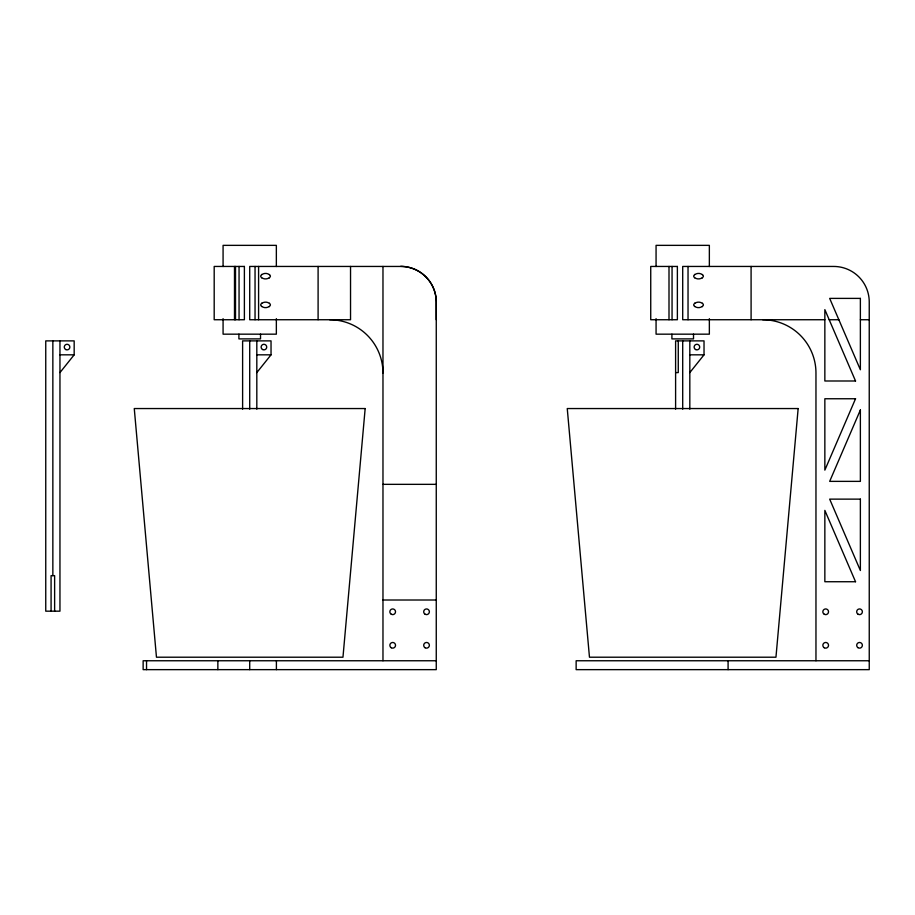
<?xml version="1.0" encoding="UTF-8"?>
<svg xmlns="http://www.w3.org/2000/svg" width="915" height="915" viewBox="0 0 915 915"><rect width="100%" height="100%" fill="white"/><g stroke="black" fill="none" stroke-linecap="round" stroke-linejoin="round"><path stroke-width="1.37" d="M59.955 340.883L59.955 611.174L45.75 611.174L45.75 340.883L74.172 340.883L74.172 354.826L59.955 372.588M242.612 409.165L242.612 340.883L271.034 340.883L271.034 354.826L256.818 372.588M675.602 409.165L675.602 340.883L704.024 340.883L704.024 354.826L689.819 372.588M261.747 274.42L260.786 275.735A1.475 1.27 -90 0 0 260.786 276.616L261.587 277.794M269.342 277.92L270.302 276.616A1.475 1.27 -90 0 0 270.302 275.735L269.502 274.546M261.747 303.14L260.786 304.443A1.475 1.27 -90 0 0 260.786 305.335L261.587 306.514M269.342 306.639L270.302 305.335A1.475 1.27 -90 0 0 270.302 304.443L269.502 303.265M694.737 274.42L693.776 275.735A1.475 1.27 -90 0 0 693.776 276.616L694.588 277.794M702.331 277.92L703.292 276.616A1.475 1.27 -90 0 0 703.292 275.735L702.491 274.546M694.737 303.14L693.776 304.443A1.475 1.27 -90 0 0 693.776 305.335L694.588 306.514M702.331 306.639L703.292 305.335A1.475 1.27 -90 0 0 703.292 304.443L702.491 303.265M824.85 319.735L682.704 319.735L682.704 266.448L833.714 266.448A35.525 35.525 0 0 1 869.239 301.95L869.25 669.643L576.141 669.643L576.141 660.756L869.25 660.756M829.196 319.735L838.861 319.735M860.375 319.735L869.25 319.735M59.955 354.826L74.172 354.826M256.818 354.826L271.034 354.826M689.819 354.826L704.024 354.826M675.602 372.588L678.267 372.588L678.267 340.883M382.973 484.344L436.261 484.344M382.973 600.011L436.261 600.011M436.261 660.756L143.14 660.756L143.14 669.643L436.261 669.643L436.261 301.95A35.662 35.662 0 0 0 400.724 266.334M436.261 319.735L436.238 301.95A35.525 35.525 0 0 0 400.724 266.448L249.715 266.448L249.715 319.735L350.537 319.735L350.537 266.448M815.963 660.756L815.963 373.023A53.287 53.287 0 0 0 762.675 319.735M751.089 266.448L751.101 319.735M728.088 660.756L728.088 669.643M709.354 266.505L709.354 245.357L656.066 245.357L656.066 266.505M709.354 318.66L709.354 334.169L656.066 334.169L656.066 318.66M693.513 334.169L693.513 338.893L671.907 338.893L671.907 334.169M689.819 340.883L689.819 409.165M688.034 266.448L688.034 319.735M682.704 340.883L682.704 409.165M672.056 266.448L672.056 319.735M669.002 266.448L669.002 319.735M382.973 266.448L382.973 660.767M318.1 266.448L318.1 319.735M276.353 266.505L276.353 245.357L223.077 245.357L223.077 266.505M276.353 318.66L276.353 334.169L223.077 334.169L223.077 318.66M276.399 660.756L276.399 669.643M260.523 334.169L260.523 338.893L238.906 338.893L238.906 334.169M258.59 266.448L258.59 319.735M256.818 340.883L256.818 409.165M255.045 266.448L255.045 319.735M249.715 340.883L249.715 409.177M249.715 660.756L249.715 669.643M239.055 266.448L239.055 319.735M235.51 266.448L235.51 319.735M234.492 266.448L234.492 319.735M217.862 660.756L217.862 669.643M146.537 660.756L146.537 669.643M54.626 611.174L54.626 575.649L51.08 575.649L51.08 611.174M52.853 340.883L52.853 575.649M694.817 274.592A8.601 7.4 -90 0 1 702.434 274.66M702.251 277.748A8.601 7.4 -90 0 1 694.645 277.68M694.817 303.311A8.601 7.4 -90 0 1 702.434 303.38M702.251 306.468A8.601 7.4 -90 0 1 694.645 306.399M329.686 319.735A53.287 53.287 0 0 1 382.973 373.023M261.827 274.592A8.601 7.4 -90 0 1 269.433 274.66M269.262 277.748A8.601 7.4 -90 0 1 261.656 277.68M261.827 303.311A8.601 7.4 -90 0 1 269.433 303.38M269.262 306.468A8.601 7.4 -90 0 1 261.656 306.399M365.165 408.548L342.965 657.21L156.465 657.21L134.265 408.548L365.165 408.548M798.155 408.548L775.954 657.21L589.466 657.21L567.254 408.548L798.155 408.548M855.536 398.757L824.85 470.127L824.85 398.757L855.536 398.757M860.375 410L829.676 481.37L860.375 481.37L860.375 410M244.385 266.448L214.19 266.448L214.19 319.735L244.385 319.735L244.385 266.448M677.375 266.448L650.737 266.448L650.737 319.735L677.375 319.735L677.375 266.448M860.375 298.393L829.676 298.393L860.375 369.751L860.375 298.393M855.536 380.995L824.85 380.995L824.85 309.625L855.536 380.995M860.375 499.132L829.676 499.132L860.375 570.503L860.375 499.132M855.536 581.734L824.85 581.734L824.85 510.376L855.536 581.734M262.525 349.507A2.802 2.802 0 0 0 266.723 347.082A2.802 2.802 0 0 0 262.525 344.658A2.802 2.802 0 0 0 262.525 349.507M695.514 349.507A2.802 2.802 0 0 0 699.712 347.082A2.802 2.802 0 0 0 695.514 344.658A2.802 2.802 0 0 0 695.514 349.507M824.266 614.24A2.837 2.837 0 0 0 828.533 611.78A2.837 2.837 0 0 0 824.266 609.31A2.837 2.837 0 0 0 824.266 614.24M824.266 647.763A2.837 2.837 0 0 0 828.533 645.304A2.837 2.837 0 0 0 824.266 642.845A2.837 2.837 0 0 0 824.266 647.763M858.11 614.24A2.837 2.837 0 0 0 862.376 611.78A2.837 2.837 0 0 0 858.11 609.31A2.837 2.837 0 0 0 858.11 614.24M857.893 647.626A2.837 2.837 0 0 0 862.365 645.567A2.837 2.837 0 0 0 858.339 642.73A2.837 2.837 0 0 0 857.893 647.626M391.277 614.24A2.837 2.837 0 0 0 395.532 611.78A2.837 2.837 0 0 0 391.277 609.31A2.837 2.837 0 0 0 391.277 614.24M391.277 647.763A2.837 2.837 0 0 0 395.532 645.304A2.837 2.837 0 0 0 391.277 642.845A2.837 2.837 0 0 0 391.277 647.763M425.12 614.24A2.837 2.837 0 0 0 429.375 611.78A2.837 2.837 0 0 0 425.12 609.31A2.837 2.837 0 0 0 425.12 614.24M425.12 647.763A2.837 2.837 0 0 0 429.375 645.304A2.837 2.837 0 0 0 425.12 642.845A2.837 2.837 0 0 0 425.12 647.763M65.663 349.507A2.802 2.802 0 0 0 69.86 347.082A2.802 2.802 0 0 0 65.663 344.658A2.802 2.802 0 0 0 65.663 349.507"/></g></svg>
